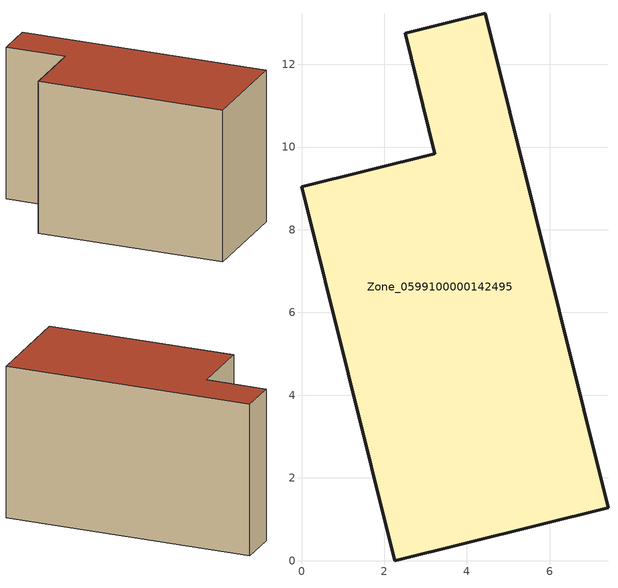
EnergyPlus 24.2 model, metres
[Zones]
Zone_0599100000142495
 floor ground (C_G): 7.41,1.28 2.26,0 0,9.04 3.22,9.84 2.51,12.75 4.44,13.23 z0
 wall outside (C_F): 2.26,0 7.41,1.28 4.44,13.23 2.51,12.75 3.22,9.84 0,9.04 2.26,0 z0:7.66
 roof outside (C_R): 0,9.04 2.26,0 7.41,1.28 4.44,13.23 2.51,12.75 3.22,9.84 z7.66
[BUILDING]
Pand.0599100000142495: North Axis=0; Terrain=City; Loads Convergence Tolerance Value=0.04; Temperature Convergence Tolerance Value=0.4; Solar Distribution=FullExterior; Maximum Number of Warmup Days=25; Minimum Number of Warmup Days=1
[Site:Location]
Rotterdam.The.Hague.AP_ZH_NLD Design_Conditions: Latitude=51.96; Longitude=4.45; Time Zone=1; Elevation=-4.5
[SITE:GROUNDTEMPERATURE:BUILDINGSURFACE]
18, 18, 18, 18, 18, 18, 18, 18, 18, 18, 18, 18
[MATERIAL] Thermal Absorptance=0.9; Solar Absorptance=0.7; Visible Absorptance=0.7
Name | Roughness | Thickness | Conductivity | Density | Specific Heat
G.TC.1975-1991 | MediumSmooth | 0.15 | 0.288461 | 540 | 1210
F.TC.1975-1991 | Rough | 0.3 | 0.230769 | 1920 | 840
R.TC.1975-1991 | MediumRough | 0.2 | 0.153846 | 1500 | 1000
[CONSTRUCTION]
C_G: G.TC.1975-1991
C_F: F.TC.1975-1991
C_R: R.TC.1975-1991
[ZONE]
Zone_0599100000142495: Type=1; Multiplier=1; Ceiling Height=Autocalculate; Volume=Autocalculate; Floor Area=autocalculate; Part of Total Floor Area=Yes
[ZONEINFILTRATION:DESIGNFLOWRATE]
Infil_Zone_0599100000142495: Zone or ZoneList or Space or SpaceList=Zone_0599100000142495; Schedule=AlwaysOn; Design Flow Rate Calculation Method=Flow/Area; Flow Rate per Floor Area=0.003; Constant Term Coefficient=1; Temperature Term Coefficient=0; Velocity Term Coefficient=0; Velocity Squared Term Coefficient=0
[HVACTEMPLATE:ZONE:IDEALLOADSAIRSYSTEM]
Zone_0599100000142495: Maximum Heating Supply Air Temperature=50; Minimum Cooling Supply Air Temperature=13; Maximum Heating Supply Air Humidity Ratio=0.0156; Minimum Cooling Supply Air Humidity Ratio=0.0077; Heating Limit=NoLimit; Cooling Limit=NoLimit; Dehumidification Control Type=ConstantSensibleHeatRatio; Cooling Sensible Heat Ratio=0.7; Dehumidification Setpoint=60; Humidification Control Type=None; Humidification Setpoint=30; Outdoor Air Method=None; Outdoor Air Flow Rate per Person=0.00944; Outdoor Air Flow Rate per Zone Floor Area=0; Outdoor Air Flow Rate per Zone=0; Demand Controlled Ventilation Type=None; Outdoor Air Economizer Type=NoEconomizer; Heat Recovery Type=None; Sensible Heat Recovery Effectiveness=0.7; Latent Heat Recovery Effectiveness=0.65
[ZONECONTROL:THERMOSTAT]
ThermostatControl_Zone_0599100000142495: Zone or ZoneList=Zone_0599100000142495; Control Type Schedule=DualSetpointControlType; Control 1=Thermostat_Zone_0599100000142495; Temperature Difference Between Cutout And Setpoint=0
[THERMOSTATSETPOINT:DUALSETPOINT]
Thermostat_Zone_0599100000142495: Heating Setpoint Temperature Schedule=HeatingSetpoint_Zone_0599100000142495; Cooling Setpoint Temperature Schedule=CoolingSetpoint_Zone_0599100000142495
[SCHEDULE:COMPACT]
HeatingSetpoint_Zone_0599100000142495: Through: 12/31, For: AllDays, Until: 24:00, 21
CoolingSetpoint_Zone_0599100000142495: Through: 12/31, For: AllDays, Until: 24:00, 24
DualSetpointControlType: Through: 12/31, For: AllDays, Until: 24:00, 4
AlwaysOn: Through: 12/31, For: AllDays, Until: 24:00, 1
